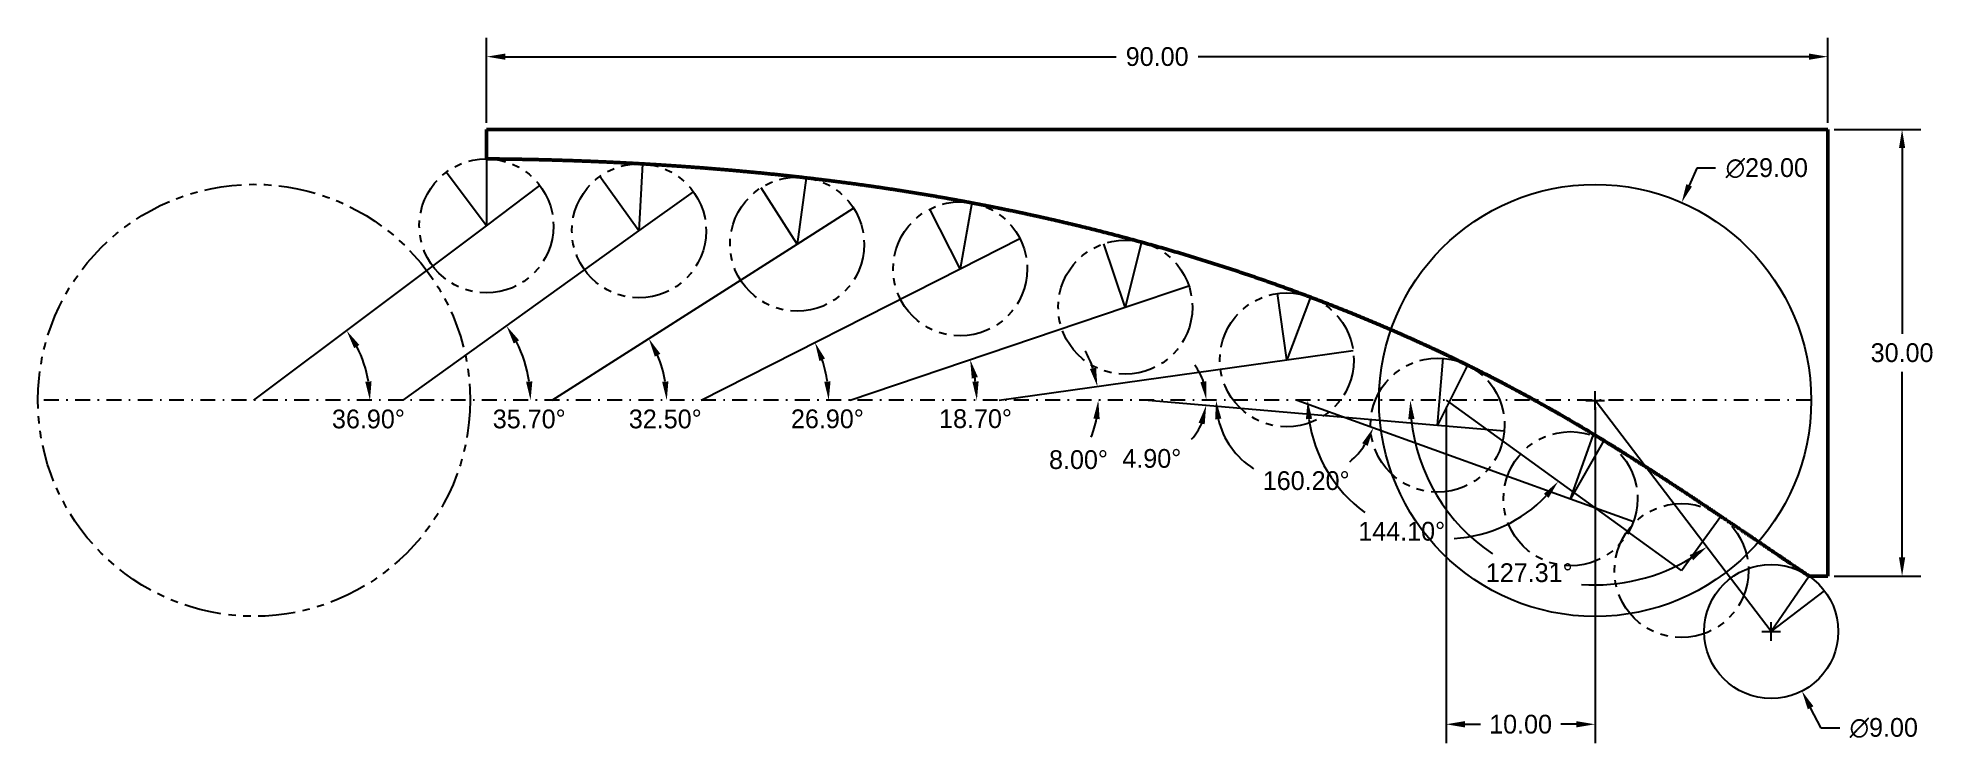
# Model space of a CAD drawing. Header units: millimetres. Extents: x -205 to -77, y -23 to 24.
import ezdxf

# ---------------------------------------------------------------- set-up
doc = ezdxf.new("R2010")
doc.units = ezdxf.units.MM
doc.header["$MEASUREMENT"] = 0
doc.linetypes.add('FANTASMAX2', pattern=[5, 2.5, -0.5, 0.5, -0.5, 0.5, -0.5])
doc.linetypes.add('TRATTOPUNTOX2', pattern=[2, 1, -0.5, 0, -0.5])
doc.dimstyles.get("Standard").update_dxf_attribs({"dimscale": 7, "dimtxt": 0.18, "dimasz": 0.18, "dimexe": 0.18, "dimexo": 0.0625, "dimgap": 0.09, "dimtad": 0, "dimtih": 1, "dimtoh": 1, "dimzin": 0, "dimdsep": 46, "dimtxsty": 'Standard', "dimcen": 0.09, "dimazin": 0, "dimtfac": 1, "dimtofl": 0, "dimtmove": 0, "dimatfit": 3, "dimfxl": 1, "dimtolj": 1, "dimtzin": 0, "dimarcsym": 0})

# ---------------------------------------------------------------- blocks, each defined once
blk = doc.blocks.new('*D1')
at = {"color": 0, "linetype": 'Continuous', "lineweight": -2, "transparency": 16777216}
for p, q in [((-174.39, 18.62), (-174.39, 24.33)), ((-84.39, 18.62), (-84.39, 24.33)), ((-173.13, 23.07), (-132.14, 23.07)), ((-85.65, 23.07), (-126.64, 23.07))]:
    blk.add_line(p, q, dxfattribs=at)
at = {"color": 0, "linetype": 'Continuous', "transparency": 16777216}
for points in [[(-173.13, 23.28), (-173.13, 22.86), (-174.39, 23.07)], [(-85.65, 23.28), (-85.65, 22.86), (-84.39, 23.07)]]:
    blk.add_solid(points, dxfattribs=at)
at = {"layer": 'Defpoints', "color": 0, "linetype": 'Continuous', "transparency": 16777216}
for p in [(-84.39, 23.07), (-174.39, 18.19), (-84.39, 18.19)]:
    blk.add_point(p, dxfattribs=at)
at = {"color": 0, "linetype": 'Continuous', "transparency": 16777216, "insert": (-129.39, 23.07), "char_height": 1.26, "attachment_point": 5}
blk.add_mtext('\\A1;90.00', dxfattribs=at)
blk = doc.blocks.new('*D2')
at = {"color": 0, "linetype": 'Continuous', "lineweight": -2, "transparency": 16777216}
for p, q in [((-83.95, 18.19), (-78.14, 18.19)), ((-79.4, 16.93), (-79.4, 4.46)), ((-79.4, -10.55), (-79.4, 1.91)), ((-83.95, -11.81), (-78.14, -11.81))]:
    blk.add_line(p, q, dxfattribs=at)
at = {"color": 0, "linetype": 'Continuous', "transparency": 16777216}
for points in [[(-79.61, 16.93), (-79.19, 16.93), (-79.4, 18.19)], [(-79.61, -10.55), (-79.19, -10.55), (-79.4, -11.81)]]:
    blk.add_solid(points, dxfattribs=at)
at = {"layer": 'Defpoints', "color": 0, "linetype": 'Continuous', "transparency": 16777216}
for p in [(-84.39, 18.19), (-84.39, -11.81), (-79.4, -11.81)]:
    blk.add_point(p, dxfattribs=at)
at = {"color": 0, "linetype": 'Continuous', "transparency": 16777216, "insert": (-79.4, 3.19), "char_height": 1.26, "attachment_point": 5}
blk.add_mtext('\\A1;30.00', dxfattribs=at)
blk = doc.blocks.new('*D3')
at = {"color": 0, "linetype": 'Continuous', "lineweight": -2, "transparency": 16777216}
for p, q in [((-110, -0.44), (-110, -23.01)), ((-100, -0.45), (-100, -23.01)), ((-108.74, -21.75), (-107.69, -21.75)), ((-101.26, -21.75), (-102.31, -21.75))]:
    blk.add_line(p, q, dxfattribs=at)
at = {"color": 0, "linetype": 'Continuous', "transparency": 16777216}
for points in [[(-108.74, -21.54), (-108.74, -21.96), (-110, -21.75)], [(-101.26, -21.54), (-101.26, -21.96), (-100, -21.75)]]:
    blk.add_solid(points, dxfattribs=at)
at = {"layer": 'Defpoints', "color": 0, "linetype": 'Continuous', "transparency": 16777216}
for p in [(-110, 0), (-100, -0.01), (-110, -21.75)]:
    blk.add_point(p, dxfattribs=at)
at = {"color": 0, "linetype": 'Continuous', "transparency": 16777216, "insert": (-105, -21.75), "char_height": 1.26, "attachment_point": 5}
blk.add_mtext('\\A1;10.00', dxfattribs=at)
blk = doc.blocks.new('*D4')
at = {"color": 0, "linetype": 'Continuous', "lineweight": -2, "transparency": 16777216}
for p, q in [((-88.18, -16.15), (-88.18, -14.89)), ((-88.81, -15.52), (-87.55, -15.52)), ((-84.84, -22), (-85.54, -20.64)), ((-83.58, -22), (-84.84, -22))]:
    blk.add_line(p, q, dxfattribs=at)
at = {"color": 0, "linetype": 'Continuous', "transparency": 16777216}
blk.add_solid([(-85.35, -20.54), (-85.73, -20.74), (-86.12, -19.52)], dxfattribs=at)
at = {"layer": 'Defpoints', "color": 0, "linetype": 'Continuous', "transparency": 16777216}
for p in [(-90.24, -11.52), (-86.12, -19.52)]:
    blk.add_point(p, dxfattribs=at)
at = {"color": 0, "linetype": 'Continuous', "transparency": 16777216, "insert": (-80.63, -22), "char_height": 1.26, "attachment_point": 5}
blk.add_mtext('\\A1;∅9.00', dxfattribs=at)
blk = doc.blocks.new('*D5')
at = {"color": 0, "linetype": 'Continuous', "lineweight": -2, "transparency": 16777216}
for p, q in [((-93.18, 15.58), (-93.69, 14.43)), ((-91.92, 15.58), (-93.18, 15.58)), ((-100, -0.64), (-100, 0.62)), ((-100.63, -0.01), (-99.37, -0.01))]:
    blk.add_line(p, q, dxfattribs=at)
at = {"color": 0, "linetype": 'Continuous', "transparency": 16777216}
blk.add_solid([(-93.88, 14.51), (-93.5, 14.35), (-94.19, 13.28)], dxfattribs=at)
at = {"layer": 'Defpoints', "color": 0, "linetype": 'Continuous', "transparency": 16777216}
for p in [(-94.19, 13.28), (-105.81, -13.3)]:
    blk.add_point(p, dxfattribs=at)
at = {"color": 0, "linetype": 'Continuous', "transparency": 16777216, "insert": (-88.48, 15.58), "char_height": 1.26, "attachment_point": 5}
blk.add_mtext('\\A1;∅29.00', dxfattribs=at)
blk = doc.blocks.new('*D7')
at = {"color": 0, "linetype": 'Continuous', "lineweight": -2, "transparency": 16777216}
for start, end in [(185.8293, 236.2616), (265.8607, 301.4831)]:
    blk.add_arc((-100.01, 0), 12.39, start, end, dxfattribs=at)
at = {"color": 0, "linetype": 'Continuous', "transparency": 16777216}
for points in [[(-112.54, -1.27), (-112.12, -1.25), (-112.4, 0)], [(-93.66, -10.39), (-93.42, -10.74), (-92.5, -9.85)]]:
    blk.add_solid(points, dxfattribs=at)
at = {"layer": 'Defpoints', "color": 0, "linetype": 'Continuous', "transparency": 16777216}
for p in [(-204.5, 0), (-85.5, 0), (-100, -0.01), (-109.15, -8.36), (-90.91, -11.94)]:
    blk.add_point(p, dxfattribs=at)
at = {"color": 0, "linetype": 'Continuous', "transparency": 16777216, "insert": (-104.42, -11.58), "char_height": 1.26, "attachment_point": 5}
blk.add_mtext('\\A1;127.31°', dxfattribs=at)
blk = doc.blocks.new('*D8')
at = {"color": 0, "linetype": 'Continuous', "lineweight": -2, "transparency": 16777216}
for start, end in [(187.7783, 234.0908), (273.3129, 316.3217)]:
    blk.add_arc((-110, 0), 9.29, start, end, dxfattribs=at)
at = {"color": 0, "linetype": 'Continuous', "transparency": 16777216}
for points in [[(-119.41, -1.27), (-118.99, -1.24), (-119.29, 0)], [(-103.44, -6.28), (-103.12, -6.55), (-102.48, -5.45)]]:
    blk.add_solid(points, dxfattribs=at)
at = {"layer": 'Defpoints', "color": 0, "linetype": 'Continuous', "transparency": 16777216}
for p in [(-204.5, 0), (-110, 0), (-85.5, 0), (-97.85, -8.8), (-109.02, -9.24)]:
    blk.add_point(p, dxfattribs=at)
at = {"color": 0, "linetype": 'Continuous', "transparency": 16777216, "insert": (-112.98, -8.8), "char_height": 1.26, "attachment_point": 5}
blk.add_mtext('\\A1;144.10°', dxfattribs=at)
blk = doc.blocks.new('*D10')
at = {"color": 0, "linetype": 'Continuous', "lineweight": -2, "transparency": 16777216}
for start, end in [(18.8561, 29.7123), (338.2877, 349.1439)]:
    blk.add_arc((-140, 0), 6.66, start, end, dxfattribs=at)
at = {"color": 0, "linetype": 'Continuous', "transparency": 16777216}
for points in [[(-133.49, 2.2), (-133.9, 2.1), (-133.4, 0.93)], [(-133.67, -1.23), (-133.25, -1.27), (-133.34, 0)]]:
    blk.add_solid(points, dxfattribs=at)
at = {"layer": 'Defpoints', "color": 0, "linetype": 'Continuous', "transparency": 16777216}
for p in [(-120.69, 2.71), (-204.5, 0), (-140, 0), (-133.37, 0.62), (-85.5, 0)]:
    blk.add_point(p, dxfattribs=at)
at = {"color": 0, "linetype": 'Continuous', "transparency": 16777216, "insert": (-134.67, -3.99), "char_height": 1.26, "attachment_point": 5}
blk.add_mtext('\\A1;8.00°', dxfattribs=at)
blk = doc.blocks.new('*D11')
at = {"color": 0, "linetype": 'Continuous', "lineweight": -2, "transparency": 16777216}
blk.add_arc((-150, 0), 8.51, 8.489, 10.211, dxfattribs=at)
at = {"color": 0, "linetype": 'Continuous', "transparency": 16777216}
for points in [[(-141.83, 1.46), (-141.42, 1.56), (-141.94, 2.73)], [(-141.37, 1.27), (-141.79, 1.24), (-141.49, 0)]]:
    blk.add_solid(points, dxfattribs=at)
at = {"layer": 'Defpoints', "color": 0, "linetype": 'Continuous', "transparency": 16777216}
for p in [(-131.53, 6.25), (-141.69, 1.84), (-204.5, 0), (-150, 0), (-85.5, 0)]:
    blk.add_point(p, dxfattribs=at)
at = {"color": 0, "linetype": 'Continuous', "transparency": 16777216, "insert": (-141.58, -1.24), "char_height": 1.26, "attachment_point": 5}
blk.add_mtext('\\A1;18.70°', dxfattribs=at)
blk = doc.blocks.new('*D12')
at = {"color": 0, "linetype": 'Continuous', "lineweight": -2, "transparency": 16777216}
blk.add_arc((-160, 0), 8.57, 8.4289, 18.4711, dxfattribs=at)
at = {"color": 0, "linetype": 'Continuous', "transparency": 16777216}
for points in [[(-152.06, 2.64), (-151.68, 2.8), (-152.35, 3.88)], [(-151.31, 1.27), (-151.73, 1.24), (-151.43, 0)]]:
    blk.add_solid(points, dxfattribs=at)
at = {"layer": 'Defpoints', "color": 0, "linetype": 'Continuous', "transparency": 16777216}
for p in [(-142.61, 8.82), (-151.84, 2.64), (-204.5, 0), (-160, 0), (-85.5, 0)]:
    blk.add_point(p, dxfattribs=at)
at = {"color": 0, "linetype": 'Continuous', "transparency": 16777216, "insert": (-151.52, -1.25), "char_height": 1.26, "attachment_point": 5}
blk.add_mtext('\\A1;26.90°', dxfattribs=at)
blk = doc.blocks.new('*D13')
at = {"color": 0, "linetype": 'Continuous', "lineweight": -2, "transparency": 16777216}
blk.add_arc((-170, 0), 7.7, 9.383, 23.117, dxfattribs=at)
at = {"color": 0, "linetype": 'Continuous', "transparency": 16777216}
for points in [[(-163.1, 2.93), (-162.73, 3.12), (-163.5, 4.14)], [(-162.19, 1.27), (-162.61, 1.24), (-162.3, 0)]]:
    blk.add_solid(points, dxfattribs=at)
at = {"layer": 'Defpoints', "color": 0, "linetype": 'Continuous', "transparency": 16777216}
for p in [(-153.55, 10.48), (-162.84, 2.84), (-170, 0), (-85.5, 0), (-204.5, 0)]:
    blk.add_point(p, dxfattribs=at)
at = {"color": 0, "linetype": 'Continuous', "transparency": 16777216, "insert": (-162.4, -1.26), "char_height": 1.26, "attachment_point": 5}
blk.add_mtext('\\A1;32.50°', dxfattribs=at)
blk = doc.blocks.new('*D14')
at = {"color": 0, "linetype": 'Continuous', "lineweight": -2, "transparency": 16777216}
blk.add_arc((-180, 0), 8.56, 8.4417, 27.2583, dxfattribs=at)
at = {"color": 0, "linetype": 'Continuous', "transparency": 16777216}
for points in [[(-172.57, 3.81), (-172.21, 4.03), (-173.05, 4.99)], [(-171.32, 1.27), (-171.74, 1.24), (-171.44, 0)]]:
    blk.add_solid(points, dxfattribs=at)
at = {"layer": 'Defpoints', "color": 0, "linetype": 'Continuous', "transparency": 16777216}
for p in [(-164.16, 11.38), (-172.17, 3.45), (-204.5, 0), (-180, 0), (-85.5, 0)]:
    blk.add_point(p, dxfattribs=at)
at = {"color": 0, "linetype": 'Continuous', "transparency": 16777216, "insert": (-171.53, -1.26), "char_height": 1.26, "attachment_point": 5}
blk.add_mtext('\\A1;35.70°', dxfattribs=at)
blk = doc.blocks.new('*D15')
at = {"color": 0, "linetype": 'Continuous', "lineweight": -2, "transparency": 16777216}
blk.add_arc((-190, 0), 7.78, 9.2845, 27.6155, dxfattribs=at)
at = {"color": 0, "linetype": 'Continuous', "transparency": 16777216}
for points in [[(-183.28, 3.5), (-182.93, 3.72), (-183.78, 4.67)], [(-182.11, 1.27), (-182.53, 1.24), (-182.22, 0)]]:
    blk.add_solid(points, dxfattribs=at)
at = {"layer": 'Defpoints', "color": 0, "linetype": 'Continuous', "transparency": 16777216}
for p in [(-174.41, 11.71), (-182.92, 3.24), (-204.5, 0), (-190, 0), (-85.5, 0)]:
    blk.add_point(p, dxfattribs=at)
at = {"color": 0, "linetype": 'Continuous', "transparency": 16777216, "insert": (-182.32, -1.26), "char_height": 1.26, "attachment_point": 5}
blk.add_mtext('\\A1;36.90°', dxfattribs=at)
blk = doc.blocks.new('*D16')
at = {"color": 0, "linetype": 'Continuous', "lineweight": -2, "transparency": 16777216}
for start, end in [(193.3068, 237.6034), (310.5721, 326.8932)]:
    blk.add_arc((-120, 0), 5.44, start, end, dxfattribs=at)
at = {"color": 0, "linetype": 'Continuous', "transparency": 16777216}
for points in [[(-125.5, -1.28), (-125.08, -1.23), (-125.44, 0)], [(-115.63, -2.88), (-115.26, -3.06), (-114.88, -1.84)]]:
    blk.add_solid(points, dxfattribs=at)
at = {"layer": 'Defpoints', "color": 0, "linetype": 'Continuous', "transparency": 16777216}
for p in [(-204.5, 0), (-120, 0), (-85.5, 0), (-123.24, -4.37), (-101.65, -6.61)]:
    blk.add_point(p, dxfattribs=at)
at = {"color": 0, "linetype": 'Continuous', "transparency": 16777216, "insert": (-119.39, -5.4), "char_height": 1.26, "attachment_point": 5}
blk.add_mtext('\\A1;160.20°', dxfattribs=at)
blk = doc.blocks.new('*D17')
at = {"color": 0, "linetype": 'Continuous', "lineweight": -2, "transparency": 16777216}
for start, end in [(18.5051, 37.0103), (318.0897, 336.5949)]:
    blk.add_arc((-130, 0), 3.92, start, end, dxfattribs=at)
at = {"color": 0, "linetype": 'Continuous', "transparency": 16777216}
for points in [[(-126.08, 1.28), (-126.49, 1.21), (-126.08, 0)], [(-126.61, -1.51), (-126.2, -1.61), (-126.1, -0.33)]]:
    blk.add_solid(points, dxfattribs=at)
at = {"layer": 'Defpoints', "color": 0, "linetype": 'Continuous', "transparency": 16777216}
for p in [(-130, 0), (-85.5, 0), (-204.5, 0), (-126.08, -0.11), (-110.57, -1.67)]:
    blk.add_point(p, dxfattribs=at)
at = {"color": 0, "linetype": 'Continuous', "transparency": 16777216, "insert": (-129.75, -3.91), "char_height": 1.26, "attachment_point": 5}
blk.add_mtext('\\A1;4.90°', dxfattribs=at)

msp = doc.modelspace()

# ---------------------------------------------------------------- linework, layer by layer
at = {"lineweight": 50}
for p, q in [((-174.389, 18.186), (-84.389, 18.186)), ((-174.389, 18.186), (-174.389, 16.208)), ((-84.389, 18.186), (-84.389, -11.814)), ((-85.628, -11.814), (-84.389, -11.814))]:
    msp.add_line(p, q, dxfattribs=at)
at = {"color": 3}
for p, q in [((-174.406, 11.708), (-177.108, 15.307)), ((-164.164, 11.379), (-166.79, 15.033)), ((-153.554, 10.477), (-155.972, 14.273)), ((-142.61, 8.822), (-144.646, 12.836)), ((-131.529, 6.252), (-132.972, 10.514)), ((-120.69, 2.714), (-121.316, 7.17)), ((-110.571, -1.666), (-110.187, 2.818)), ((-101.653, -6.605), (-100.129, -2.371)), ((-94.204, -11.434), (-91.566, -7.789)), ((-88.18, -15.52), (-84.601, -12.792))]:
    msp.add_line(p, q, dxfattribs=at)
at = {"color": 5}
for p, q in [((-174.389, 16.208), (-174.406, 11.708)), ((-163.931, 15.873), (-164.164, 11.379)), ((-152.936, 14.935), (-153.554, 10.477)), ((-141.826, 13.254), (-142.61, 8.822)), ((-130.441, 10.618), (-131.529, 6.252)), ((-119.092, 6.921), (-120.69, 2.714)), ((-108.572, 2.366), (-110.571, -1.666)), ((-99.425, -2.696), (-101.653, -6.605)), ((-85.628, -11.814), (-88.18, -15.52))]:
    msp.add_line(p, q, dxfattribs=at)
at = {"color": 1}
for p, q in [((-174.406, 11.708), (-170.808, 14.41)), ((-164.164, 11.379), (-160.51, 14.005)), ((-153.554, 10.477), (-149.759, 12.895)), ((-142.61, 8.822), (-138.597, 10.858)), ((-131.529, 6.252), (-127.267, 7.695)), ((-120.69, 2.714), (-116.234, 3.34)), ((-110.571, -1.666), (-106.088, -2.05)), ((-101.653, -6.605), (-97.419, -8.13))]:
    msp.add_line(p, q, dxfattribs=at)
for p, q in [((-190, 0), (-174.406, 11.708)), ((-180, 0), (-164.164, 11.379)), ((-170, 0), (-153.554, 10.477)), ((-160, 0), (-142.61, 8.822)), ((-150, 0), (-131.529, 6.252)), ((-140, 0), (-120.69, 2.714)), ((-130, 0), (-110.571, -1.666)), ((-120, 0), (-101.653, -6.605)), ((-110, 0), (-97.849, -8.796)), ((-90.908, -11.941), (-100, -0.011))]:
    msp.add_line(p, q)
at = {"linetype": 'TRATTOPUNTOX2'}
msp.add_line((-85.5, 0), (-204.5, 0), dxfattribs=at)
at = {"color": 1, "linetype": 'Continuous'}
for p, q in [((-94.204, -11.434), (-97.849, -8.796)), ((-88.18, -15.52), (-90.908, -11.941))]:
    msp.add_line(p, q, dxfattribs=at)
at = {"linetype": 'FANTASMAX2'}
for centre, radius in [((-174.406, 11.708), 4.5), ((-164.164, 11.379), 4.5), ((-190, 0), 14.5), ((-153.554, 10.477), 4.5), ((-142.61, 8.822), 4.5), ((-131.529, 6.252), 4.5), ((-120.69, 2.714), 4.5), ((-110.571, -1.666), 4.5), ((-101.653, -6.605), 4.5), ((-94.204, -11.434), 4.5)]:
    msp.add_circle(centre, radius, dxfattribs=at)
at = {"linetype": 'Continuous'}
msp.add_circle((-100, -0.011), 14.5, dxfattribs=at)
msp.add_circle((-88.18, -15.52), 4.5)
at = {"lineweight": 50}
msp.add_open_spline([(-85.628, -11.814), (-85.888, -11.636), (-86.415, -11.277), (-87.224, -10.726), (-88.34, -9.968), (-89.794, -8.982), (-91.308, -7.961), (-92.878, -6.907), (-94.5, -5.831), (-96.166, -4.743), (-97.872, -3.653), (-99.611, -2.573), (-101.38, -1.511), (-103.18, -0.473), (-105.013, 0.54), (-106.881, 1.525), (-108.788, 2.484), (-110.734, 3.415), (-112.718, 4.318), (-114.738, 5.192), (-116.788, 6.035), (-118.865, 6.845), (-120.964, 7.622), (-123.08, 8.363), (-125.211, 9.067), (-127.354, 9.735), (-129.505, 10.366), (-131.663, 10.959), (-133.824, 11.515), (-135.987, 12.035), (-138.148, 12.518), (-140.306, 12.967), (-142.46, 13.38), (-144.61, 13.761), (-146.757, 14.109), (-148.903, 14.426), (-151.049, 14.713), (-153.197, 14.972), (-155.348, 15.203), (-157.498, 15.408), (-159.647, 15.589), (-161.789, 15.745), (-163.923, 15.878), (-166.045, 15.989), (-168.154, 16.077), (-170.249, 16.144), (-171.912, 16.18), (-173.153, 16.198), (-173.978, 16.205), (-174.389, 16.208)], degree=5, dxfattribs=at)

# ---------------------------------------------------------------- dimensions: what is measured, and where the dimension line sits
at = {"linetype": 'Continuous'}
dim = msp.add_linear_dim(base=(-84.389, 23.07), p1=(-174.389, 18.186), p2=(-84.389, 18.186), dimstyle='Standard', dxfattribs=at)
dim.commit()
dim.dimension.update_dxf_attribs({"geometry": '*D1', "text_midpoint": (-129.389, 23.07), "dimtype": 160})
dim = msp.add_linear_dim(base=(-79.4, -11.814), p1=(-84.389, 18.186), p2=(-84.389, -11.814), angle=90, dimstyle='Standard', dxfattribs=at)
dim.commit()
dim.dimension.update_dxf_attribs({"geometry": '*D2', "text_midpoint": (-79.4, 3.186), "dimtype": 160})
dim = msp.add_diameter_dim_2p(p1=(-105.807, -13.297), p2=(-94.193, 13.276), dimstyle='Standard', dxfattribs=at)
dim.commit()
dim.dimension.update_dxf_attribs({"geometry": '*D5', "text_midpoint": (-88.485, 15.585)})
for base, line1, line2, picture, middle in [((-182.922, 3.24), ((-190, 0), (-174.406, 11.708)), ((-85.5, 0), (-204.5, 0)), '*D15', (-182.318, -1.256)), ((-172.168, 3.454), ((-180, 0), (-164.164, 11.379)), ((-85.5, 0), (-204.5, 0)), '*D14', (-171.533, -1.255)), ((-162.842, 2.844), ((-170, 0), (-153.554, 10.477)), ((-85.5, 0), (-204.5, 0)), '*D13', (-162.4, -1.255)), ((-151.844, 2.64), ((-160, 0), (-142.61, 8.822)), ((-85.5, 0), (-204.5, 0)), '*D12', (-151.519, -1.252)), ((-141.689, 1.838), ((-150, 0), (-131.529, 6.252)), ((-85.5, 0), (-204.5, 0)), '*D11', (-141.579, -1.24)), ((-133.369, 0.619), ((-140, 0), (-120.69, 2.714)), ((-85.5, 0), (-204.5, 0)), '*D10', (-134.668, -3.99)), ((-126.083, -0.112), ((-85.5, 0), (-204.5, 0)), ((-130, 0), (-110.571, -1.666)), '*D17', (-129.75, -3.91)), ((-109.152, -8.36), ((-85.5, 0), (-204.5, 0)), ((-90.908, -11.941), (-100, -0.011)), '*D7', (-104.422, -11.577)), ((-109.018, -9.236), ((-85.5, 0), (-204.5, 0)), ((-110, 0), (-97.849, -8.796)), '*D8', (-112.983, -8.796)), ((-123.242, -4.365), ((-120, 0), (-101.653, -6.605)), ((-85.5, 0), (-204.5, 0)), '*D16', (-119.394, -5.404))]:
    dim = msp.add_angular_dim_2l(base=base, line1=line1, line2=line2, dimstyle='Standard', dxfattribs=at)
    dim.commit()
    dim.dimension.update_dxf_attribs({"geometry": picture, "text_midpoint": middle, "dimtype": 162})
dim = msp.add_linear_dim(base=(-110, -21.753), p1=(-100, -0.011), p2=(-110, 0), dimstyle='Standard', dxfattribs=at)
dim.commit()
dim.dimension.update_dxf_attribs({"geometry": '*D3', "text_midpoint": (-105, -21.753)})
dim = msp.add_diameter_dim_2p(p1=(-90.241, -11.52), p2=(-86.119, -19.52), dimstyle='Standard', dxfattribs=at)
dim.commit()
dim.dimension.update_dxf_attribs({"geometry": '*D4', "text_midpoint": (-80.633, -21.997), "dimtype": 163})

doc.saveas('drawing.dxf')
